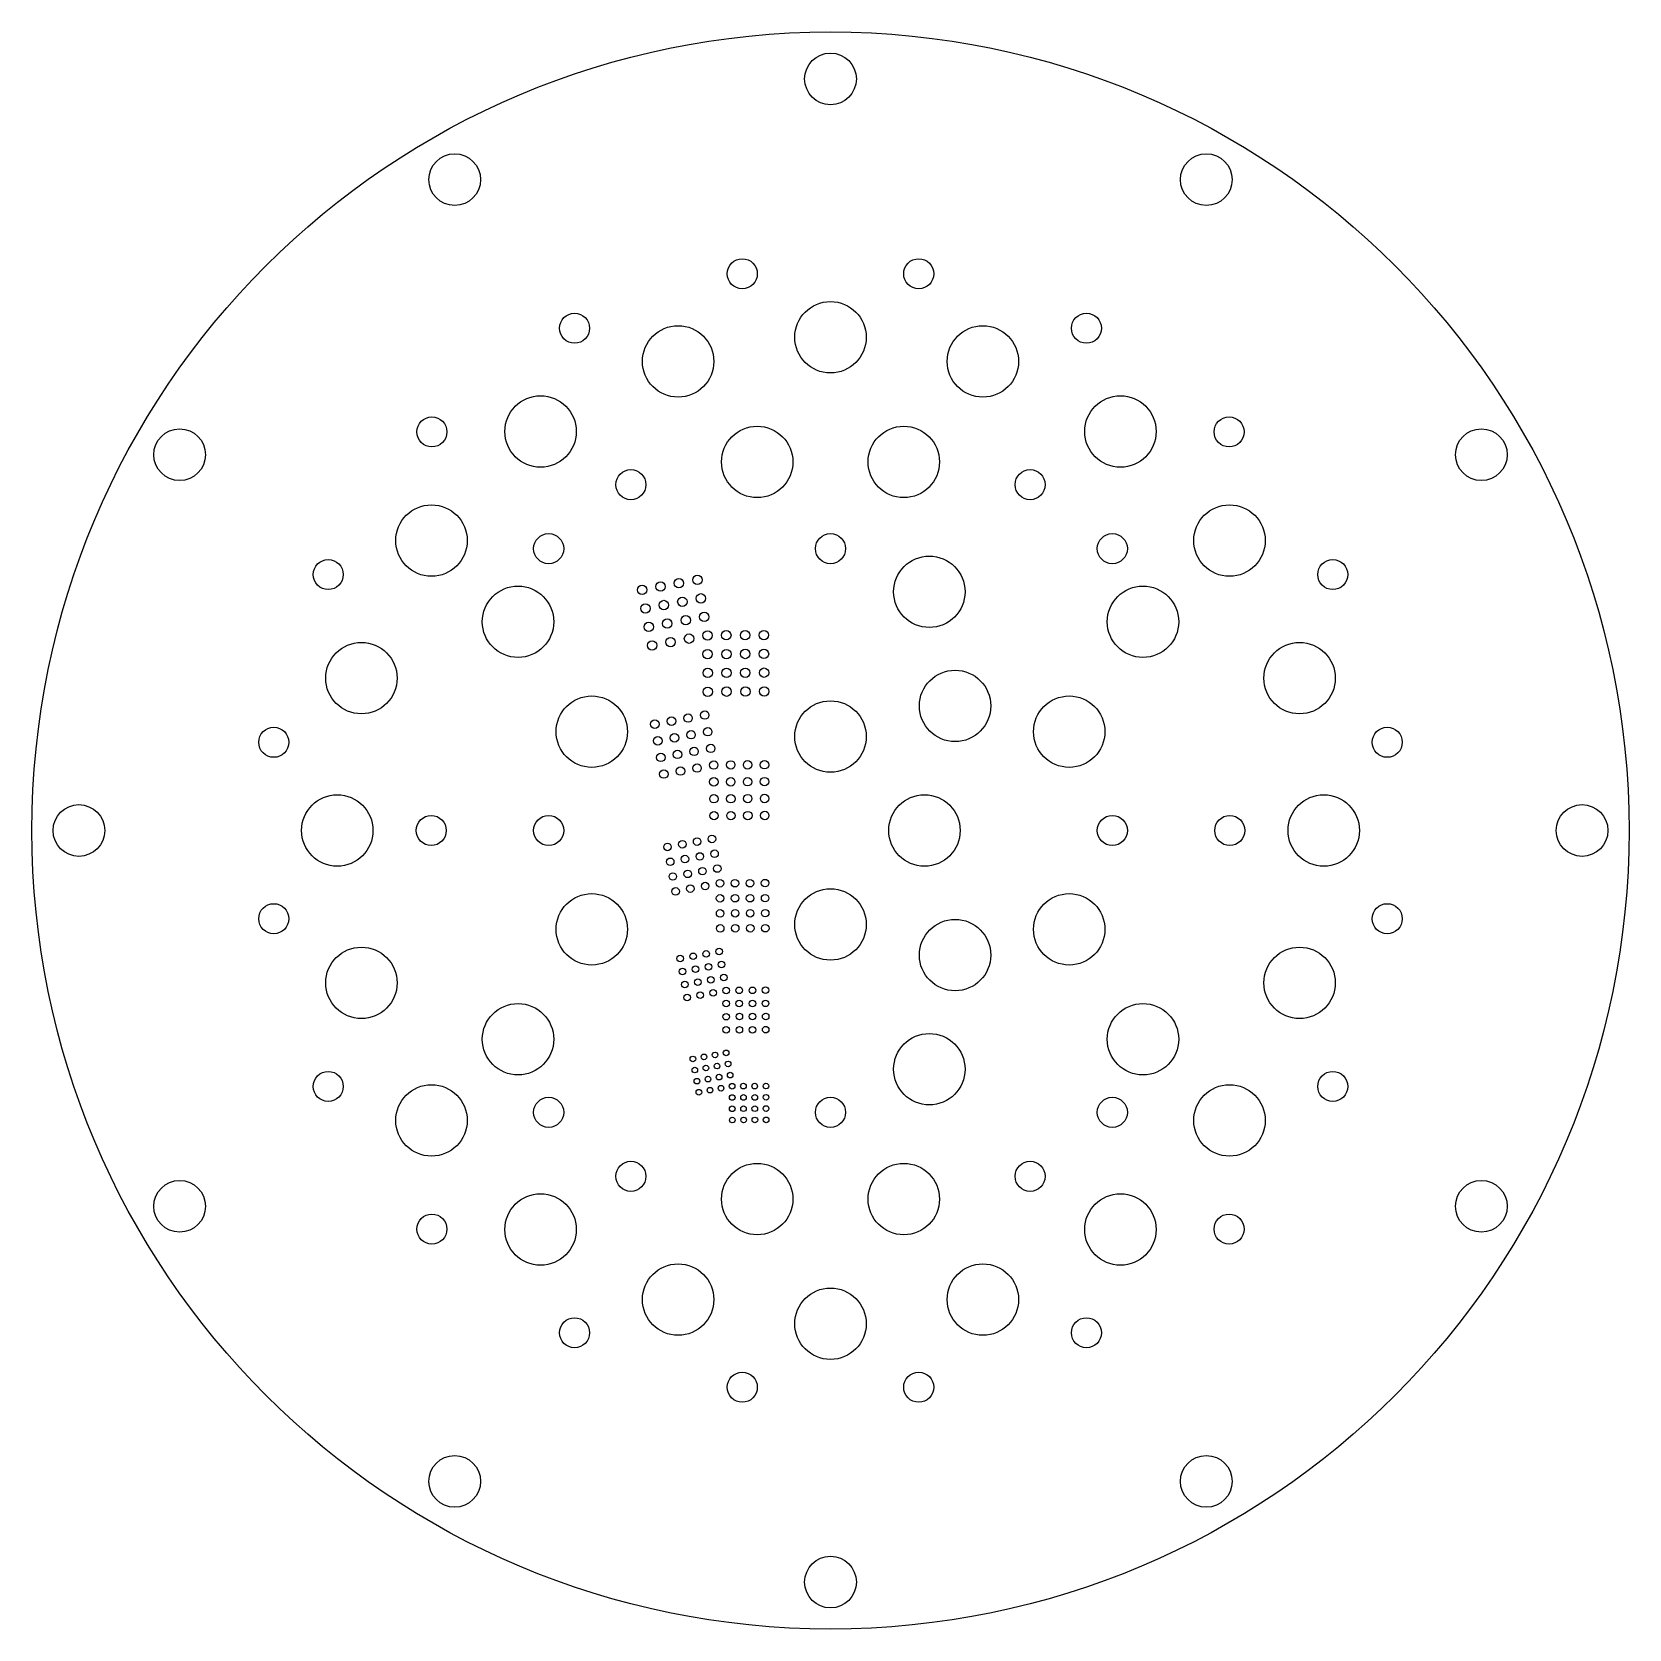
# Model space of a CAD drawing. Header units: millimetres. Extents: x -85 to 85, y -85 to 85.
import ezdxf

# ---------------------------------------------------------------- set-up
doc = ezdxf.new("R2010")
doc.units = ezdxf.units.MM
doc.header["$MEASUREMENT"] = 0

msp = doc.modelspace()

# ---------------------------------------------------------------- linework, layer by layer
for centre, radius in [((0, 0), 85), ((0, 80), 2.75), ((-40, 69.28), 2.75), ((40, 69.28), 2.75), ((-9.39, 59.26), 1.6), ((9.39, 59.26), 1.6), ((0, 52.5), 3.8), ((-27.24, 53.46), 1.6), ((27.24, 53.46), 1.6), ((-16.22, 49.93), 3.8), ((16.22, 49.93), 3.8), ((-30.86, 42.47), 3.8), ((30.86, 42.47), 3.8), ((-69.28, 40), 2.75), ((-42.43, 42.43), 1.6), ((-7.8, 39.23), 3.8), ((7.8, 39.23), 3.8), ((42.43, 42.43), 1.6), ((69.28, 40), 2.75), ((-21.25, 36.81), 1.6), ((21.25, 36.81), 1.6), ((-42.47, 30.86), 3.8), ((42.47, 30.86), 3.8), ((-30, 30), 1.6), ((0, 30), 1.6), ((30, 30), 1.6), ((10.52, 25.41), 3.8), ((-53.46, 27.24), 1.6), ((53.46, 27.24), 1.6), ((-33.26, 22.22), 3.8), ((-20.06, 25.61), 0.5), ((-18.09, 25.96), 0.5), ((-16.13, 26.32), 0.5), ((-14.16, 26.68), 0.5), ((33.26, 22.22), 3.8), ((-19.7, 23.64), 0.5), ((-17.74, 24), 0.5), ((-15.77, 24.35), 0.5), ((-13.8, 24.71), 0.5), ((-19.35, 21.67), 0.5), ((-17.38, 22.03), 0.5), ((-15.41, 22.38), 0.5), ((-13.44, 22.74), 0.5), ((-17.02, 20.06), 0.5), ((-15.06, 20.42), 0.5), ((-13.09, 20.77), 0.5), ((-11.09, 20.78), 0.5), ((-9.09, 20.79), 0.5), ((-7.09, 20.8), 0.5), ((-49.93, 16.22), 3.8), ((-18.99, 19.7), 0.5), ((-13.08, 18.77), 0.5), ((-11.08, 18.78), 0.5), ((-9.08, 18.79), 0.5), ((-7.08, 18.8), 0.5), ((49.93, 16.22), 3.8), ((-13.07, 16.77), 0.5), ((-11.07, 16.78), 0.5), ((-9.07, 16.79), 0.5), ((-7.07, 16.8), 0.5), ((13.26, 13.26), 3.8), ((-25.41, 10.52), 3.8), ((-13.06, 14.77), 0.5), ((-11.06, 14.78), 0.5), ((-9.06, 14.79), 0.5), ((-7.06, 14.8), 0.5), ((0, 10), 3.8), ((25.41, 10.52), 3.8), ((-16.93, 11.64), 0.45), ((-15.16, 11.97), 0.45), ((-13.39, 12.29), 0.45), ((-59.26, 9.39), 1.6), ((-18.7, 11.32), 0.45), ((-16.61, 9.87), 0.45), ((-14.84, 10.19), 0.45), ((-13.07, 10.51), 0.45), ((59.26, 9.39), 1.6), ((-18.38, 9.55), 0.45), ((-16.29, 8.1), 0.45), ((-14.52, 8.42), 0.45), ((-12.75, 8.74), 0.45), ((-18.06, 7.78), 0.45), ((-14.2, 6.65), 0.45), ((-12.43, 6.97), 0.45), ((-10.62, 6.98), 0.45), ((-8.82, 6.99), 0.45), ((-7.02, 7), 0.45), ((-17.74, 6.01), 0.45), ((-15.97, 6.33), 0.45), ((-12.42, 5.18), 0.45), ((-10.62, 5.18), 0.45), ((-8.82, 5.19), 0.45), ((-7.02, 5.2), 0.45), ((-52.5, 0), 3.8), ((-12.41, 3.38), 0.45), ((-10.61, 3.38), 0.45), ((-8.81, 3.39), 0.45), ((-7.01, 3.4), 0.45), ((10, 0), 3.8), ((52.5, 0), 3.8), ((-80, 0), 2.75), ((-12.4, 1.58), 0.45), ((-10.6, 1.58), 0.45), ((-8.8, 1.59), 0.45), ((-7, 1.6), 0.45), ((80, 0), 2.75), ((-42.5, 0), 1.6), ((-30, 0), 1.6), ((30, 0), 1.6), ((42.5, 0), 1.6), ((-17.35, -1.75), 0.4), ((-15.77, -1.47), 0.4), ((-14.2, -1.18), 0.4), ((-12.62, -0.9), 0.4), ((-17.06, -3.33), 0.4), ((-15.49, -3.04), 0.4), ((-13.91, -2.76), 0.4), ((-12.34, -2.47), 0.4), ((-16.78, -4.9), 0.4), ((-15.2, -4.62), 0.4), ((-13.63, -4.33), 0.4), ((-12.05, -4.05), 0.4), ((-25.41, -10.52), 3.8), ((-16.49, -6.48), 0.4), ((-14.92, -6.19), 0.4), ((-13.34, -5.91), 0.4), ((-11.77, -5.62), 0.4), ((-10.17, -5.61), 0.4), ((-8.57, -5.61), 0.4), ((-6.97, -5.6), 0.4), ((-6.96, -7.2), 0.4), ((0, -10), 3.8), ((25.41, -10.52), 3.8), ((-59.26, -9.39), 1.6), ((-11.76, -7.22), 0.4), ((-11.75, -8.82), 0.4), ((-10.16, -7.21), 0.4), ((-10.15, -8.81), 0.4), ((-8.56, -7.21), 0.4), ((-8.55, -8.81), 0.4), ((-6.95, -8.8), 0.4), ((59.26, -9.39), 1.6), ((-11.74, -10.42), 0.4), ((-10.14, -10.41), 0.4), ((-8.54, -10.41), 0.4), ((-6.94, -10.4), 0.4), ((13.26, -13.26), 3.8), ((-49.93, -16.22), 3.8), ((-16, -13.63), 0.35), ((-14.62, -13.39), 0.35), ((-13.24, -13.14), 0.35), ((-11.86, -12.89), 0.35), ((49.93, -16.22), 3.8), ((-15.75, -15.01), 0.35), ((-14.37, -14.76), 0.35), ((-12.99, -14.51), 0.35), ((-11.61, -14.26), 0.35), ((-11.36, -15.64), 0.35), ((-15.5, -16.39), 0.35), ((-14.12, -16.14), 0.35), ((-12.74, -15.89), 0.35), ((-12.49, -17.27), 0.35), ((-11.11, -17.02), 0.35), ((-9.71, -17.01), 0.35), ((-8.31, -17.01), 0.35), ((-6.91, -17), 0.35), ((-33.26, -22.22), 3.8), ((-15.25, -17.77), 0.35), ((-13.87, -17.52), 0.35), ((-11.11, -18.42), 0.35), ((-9.71, -18.41), 0.35), ((-8.31, -18.41), 0.35), ((-6.91, -18.4), 0.35), ((33.26, -22.22), 3.8), ((-11.1, -19.82), 0.35), ((-9.7, -19.81), 0.35), ((-8.3, -19.81), 0.35), ((-6.9, -19.8), 0.35), ((-11.1, -21.22), 0.35), ((-9.7, -21.21), 0.35), ((-8.3, -21.21), 0.35), ((-6.9, -21.2), 0.35), ((10.52, -25.41), 3.8), ((-12.29, -23.89), 0.3), ((-11.11, -23.67), 0.3), ((-14.65, -24.32), 0.3), ((-14.44, -25.5), 0.3), ((-13.47, -24.1), 0.3), ((-13.26, -25.28), 0.3), ((-12.08, -25.07), 0.3), ((-10.9, -24.85), 0.3), ((-53.46, -27.24), 1.6), ((-42.47, -30.86), 3.8), ((-14.22, -26.68), 0.3), ((-13.04, -26.46), 0.3), ((-11.86, -26.25), 0.3), ((-11.65, -27.43), 0.3), ((-10.68, -26.04), 0.3), ((-10.47, -27.22), 0.3), ((-9.27, -27.21), 0.3), ((-8.07, -27.21), 0.3), ((-6.87, -27.2), 0.3), ((42.47, -30.86), 3.8), ((53.46, -27.24), 1.6), ((-30, -30), 1.6), ((-14.01, -27.86), 0.3), ((-12.83, -27.64), 0.3), ((-10.46, -28.42), 0.3), ((-9.26, -28.41), 0.3), ((-8.06, -28.41), 0.3), ((-6.86, -28.4), 0.3), ((0, -30), 1.6), ((30, -30), 1.6), ((-10.46, -29.62), 0.3), ((-10.45, -30.82), 0.3), ((-9.26, -29.61), 0.3), ((-9.25, -30.81), 0.3), ((-8.06, -29.61), 0.3), ((-8.05, -30.81), 0.3), ((-6.86, -29.6), 0.3), ((-6.85, -30.8), 0.3), ((-21.25, -36.81), 1.6), ((-7.8, -39.23), 3.8), ((7.8, -39.23), 3.8), ((21.25, -36.81), 1.6), ((-69.28, -40), 2.75), ((69.28, -40), 2.75), ((-30.86, -42.47), 3.8), ((30.86, -42.47), 3.8), ((-42.43, -42.43), 1.6), ((42.43, -42.43), 1.6), ((-16.22, -49.93), 3.8), ((16.22, -49.93), 3.8), ((0, -52.5), 3.8), ((-27.24, -53.46), 1.6), ((27.24, -53.46), 1.6), ((-9.39, -59.26), 1.6), ((9.39, -59.26), 1.6), ((-40, -69.28), 2.75), ((40, -69.28), 2.75), ((0, -80), 2.75)]:
    msp.add_circle(centre, radius)

doc.saveas('drawing.dxf')
